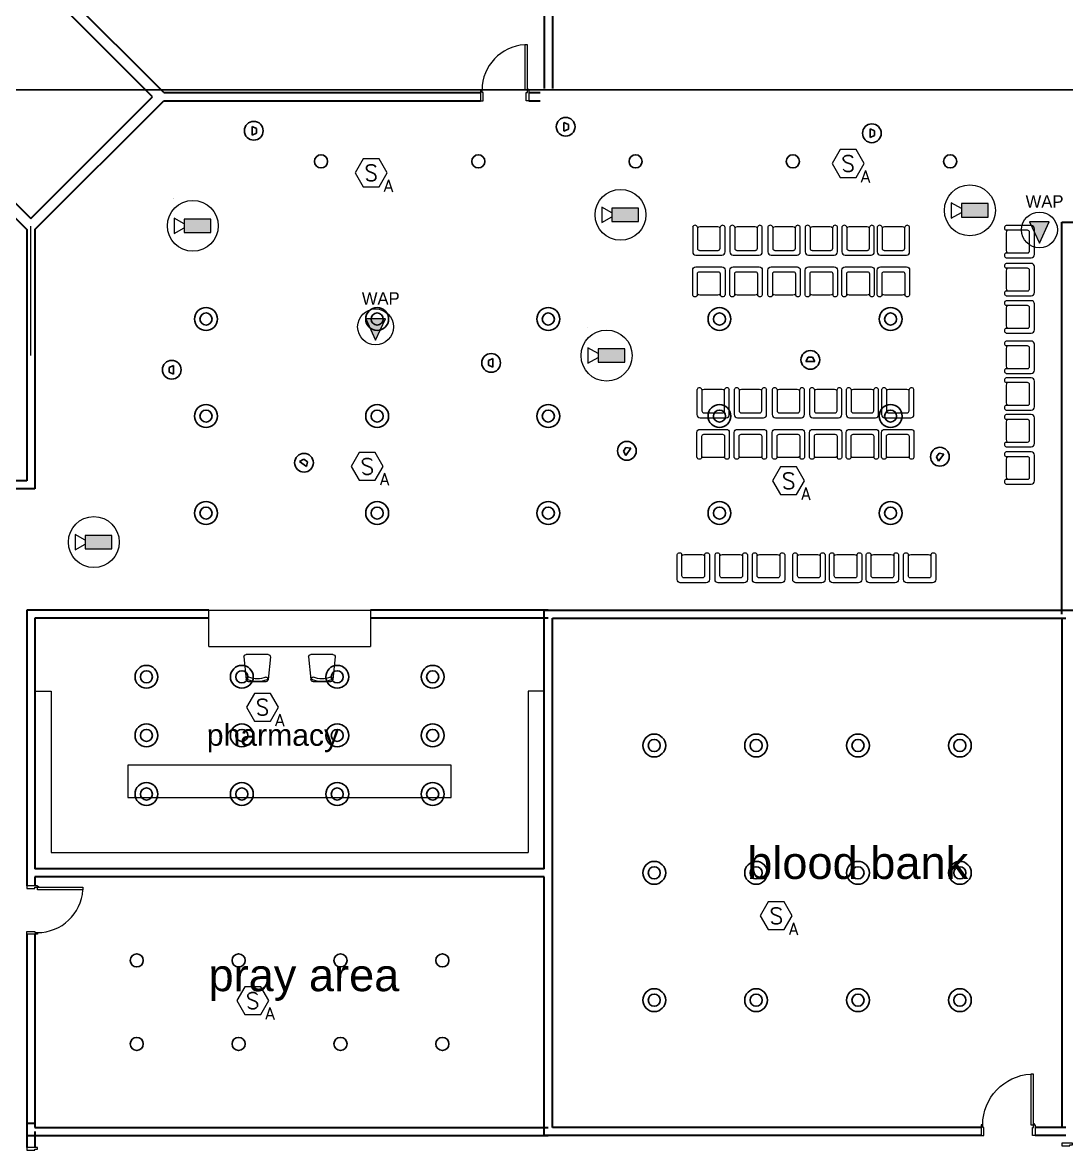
# Model space of a CAD drawing. Extents: x -15 to 31698, y 0 to 29135.
# Drawn here: x 46.05 to 65.41, y 357.9 to 378.78 of the extents above; entities that cross this region are included whole.
import ezdxf
from ezdxf.enums import TextEntityAlignment as Align

# ---------------------------------------------------------------- set-up
doc = ezdxf.new("R2010")
doc.units = 0
doc.header["$LTSCALE"] = 0.15
doc.layers.get('0').update_dxf_attribs({"color": 252})
for name, color, linetype in [('0 ARCH', 252, 'Continuous'), ('0 fire alarm', 252, 'Continuous'), ('0 lum', 252, 'Continuous'), ('0 sockets', 252, 'Continuous'), ('bound', 252, 'Continuous'), ('CCTV', 4, 'Continuous'), ('d1', 252, 'Continuous')]:
    doc.layers.add(name, color=color, linetype=linetype)
for name, color, linetype, lineweight in [('anal', 252, 'Continuous', 20), ('DOOR', 252, 'Continuous', 20), ('E-LT-CKT-NM', 7, 'Continuous', 30), ('FUR', 252, 'Continuous', 9), ('sofa', 252, 'Continuous', 9), ('T-CCTV', 7, 'Continuous', 0), ('T-FIRE-B', 4, 'Continuous', 0), ('T-STRUCTURED', 7, 'Continuous', 0), ('T-TEXT', 2, 'Continuous', 0), ('wall', 252, 'Continuous', 30)]:
    doc.layers.add(name, color=color, linetype=linetype, lineweight=lineweight)
doc.styles.add('ROMANS', font='ROMANS.shx', dxfattribs={"width": 0.8})
doc.styles.add('SDC-TEXT-ARB', font='sdc-arb.shx')

# ---------------------------------------------------------------- blocks, each defined once
blk = doc.blocks.new('2')
at = {"color": 3}
blk.add_circle((0, 0, 3.4), 0.122, dxfattribs=at)
blk = doc.blocks.new('5')
at = {"color": 3}
for radius in [0.212, 0.112]:
    blk.add_circle((0, 0, 4), radius, dxfattribs=at)
blk = doc.blocks.new('Ch01')
at = {"layer": 'FUR'}
for p, q in [((-0.455, 0.247), (-0.035, 0.205)), ((-0.499, -0.205), (-0.499, 0.207)), ((0.001, 0.165), (0.001, -0.163)), ((-0.455, -0.244), (-0.035, -0.202))]:
    blk.add_line(p, q, dxfattribs=at)
for centre, radius, start, end in [((-0.459, 0.207), 0.04, 84.2894, 180), ((-0.055, 0.168), 0.025, 20.5276, 200.5276), ((-0.499, 0.001), 0.449, 339.1935, 20.5276), ((-0.039, 0.165), 0.04, 0, 84.2894), ((-0.499, 0.001), 0.499, 339.1935, 20.5276), ((-0.459, -0.205), 0.04, 180, 275.7106), ((-0.056, -0.167), 0.025, 159.1935, 339.1935), ((-0.039, -0.163), 0.04, 275.7106, 0)]:
    blk.add_arc(centre, radius, start, end, dxfattribs=at)
blk = doc.blocks.new('D100')
at = {"layer": 'DOOR'}
for points in [[(0.03, 0.2), (0.03, 1.14), (0.078, 1.14), (0.078, 0.2)], [(0.03, 0.2), (0, 0.2), (0, 0), (0.05, 0), (0.05, 0.15), (0.03, 0.15)], [(0.97, 0.2), (1, 0.2), (1, 0), (0.95, 0), (0.95, 0.15), (0.97, 0.15)]]:
    blk.add_lwpolyline(points, close=True, dxfattribs=at)
blk.add_circle((0.02, 0.21), 0.01, dxfattribs=at)
blk.add_arc((0.029, 0.2), 0.941, 0.0029, 86.9663, dxfattribs=at)
blk = doc.blocks.new('ARCH')
at = {"layer": 'anal'}
blk.add_line((46.2, 372.6), (46.2, 375), dxfattribs=at)
blk.add_line((46.2, 372.6), (46.2, 375), dxfattribs=at)
blk.add_line((46.2, 372.6), (46.2, 375), dxfattribs=at)
blk.add_line((46.2, 372.6), (46.2, 375), dxfattribs=at)
blk.add_line((46.2, 372.6), (46.2, 375), dxfattribs=at)
blk.add_line((46.2, 372.6), (46.2, 375), dxfattribs=at)
blk.add_line((46.2, 372.6), (46.2, 375), dxfattribs=at)
blk.add_line((46.2, 372.6), (46.2, 375), dxfattribs=at)
blk.add_line((46.2, 372.6), (46.2, 375), dxfattribs=at)
blk.add_line((46.2, 372.6), (46.2, 375), dxfattribs=at)
blk.add_line((46.2, 372.6), (46.2, 375), dxfattribs=at)
blk.add_line((46.2, 372.6), (46.2, 375), dxfattribs=at)
blk.add_line((46.2, 372.6), (46.2, 375), dxfattribs=at)
blk.add_line((46.2, 372.6), (46.2, 375), dxfattribs=at)
blk.add_line((46.2, 372.6), (46.2, 375), dxfattribs=at)
blk.add_line((46.2, 372.6), (46.2, 375), dxfattribs=at)
blk.add_line((46.2, 372.6), (46.2, 375), dxfattribs=at)
blk.add_line((46.2, 372.6), (46.2, 375), dxfattribs=at)
at = {"layer": 'DOOR'}
for p, q in [((55.411, 378.365), (55.363, 378.365)), ((55.363, 378.365), (55.363, 377.525)), ((55.411, 377.525), (55.411, 378.365)), ((54.571, 377.525), (54.541, 377.525)), ((54.541, 377.525), (54.541, 377.325)), ((54.571, 377.475), (54.571, 377.525)), ((54.591, 377.475), (54.571, 377.475)), ((54.591, 377.325), (54.591, 377.475)), ((55.363, 377.525), (55.411, 377.525)), ((55.391, 377.325), (55.391, 377.475)), ((55.391, 377.475), (55.411, 377.475)), ((55.411, 377.525), (55.441, 377.525)), ((55.411, 377.475), (55.411, 377.525)), ((55.441, 377.525), (55.441, 377.325)), ((54.541, 377.325), (54.591, 377.325)), ((55.441, 377.325), (55.391, 377.325))]:
    blk.add_line(p, q, dxfattribs=at)
for points in [[(46.325, 362.731), (46.325, 362.761), (46.125, 362.761), (46.125, 362.711), (46.275, 362.711), (46.275, 362.731)], [(46.325, 362.731), (47.165, 362.731), (47.165, 362.683), (46.325, 362.683)], [(46.325, 361.891), (46.325, 361.861), (46.125, 361.861), (46.125, 361.911), (46.275, 361.911), (46.275, 361.891)], [(65.525, 357.954), (65.525, 357.984), (65.325, 357.984), (65.325, 357.934), (65.475, 357.934), (65.475, 357.954)], [(46.325, 357.875), (46.325, 357.905), (46.125, 357.905), (46.125, 357.855), (46.275, 357.855), (46.275, 357.875)]]:
    blk.add_lwpolyline(points, close=True, dxfattribs=at)
for centre in [(55.421, 377.535), (46.335, 362.741)]:
    blk.add_circle(centre, 0.01, dxfattribs=at)
for centre, start, end in [((55.416, 377.522), 93.6111, 179.7782), ((46.322, 362.736), 270.2218, 356.3889)]:
    blk.add_arc(centre, 0.845, start, end, dxfattribs=at)
at = {"layer": 'FUR'}
for p, q in [((58.478, 374.984), (58.478, 374.519)), ((58.568, 374.982), (58.568, 374.587)), ((58.943, 374.984), (58.613, 374.984)), ((58.988, 374.587), (58.988, 374.982)), ((59.078, 374.519), (59.078, 374.984)), ((59.17, 374.984), (59.17, 374.519)), ((59.26, 374.982), (59.26, 374.587)), ((59.635, 374.984), (59.305, 374.984)), ((59.68, 374.587), (59.68, 374.982)), ((59.77, 374.519), (59.77, 374.984)), ((59.874, 374.984), (59.874, 374.519)), ((59.964, 374.982), (59.964, 374.587)), ((60.339, 374.984), (60.009, 374.984)), ((60.384, 374.587), (60.384, 374.982)), ((60.474, 374.519), (60.474, 374.984)), ((60.565, 374.984), (60.565, 374.519)), ((60.655, 374.982), (60.655, 374.587)), ((61.03, 374.984), (60.7, 374.984)), ((61.075, 374.587), (61.075, 374.982)), ((61.165, 374.519), (61.165, 374.984)), ((61.247, 374.984), (61.247, 374.519)), ((61.337, 374.982), (61.337, 374.587)), ((61.712, 374.984), (61.382, 374.984)), ((61.757, 374.587), (61.757, 374.982)), ((61.847, 374.519), (61.847, 374.984)), ((61.903, 374.984), (61.903, 374.519)), ((61.993, 374.982), (61.993, 374.587)), ((62.368, 374.984), (62.038, 374.984)), ((62.413, 374.587), (62.413, 374.982)), ((62.503, 374.519), (62.503, 374.984)), ((64.758, 375.011), (64.293, 375.011)), ((64.69, 374.921), (64.295, 374.921)), ((64.728, 374.539), (64.728, 374.884)), ((64.818, 374.471), (64.818, 374.951)), ((64.293, 374.876), (64.293, 374.546)), ((58.605, 374.549), (58.95, 374.549)), ((59.297, 374.549), (59.642, 374.549)), ((60.001, 374.549), (60.346, 374.549)), ((60.693, 374.549), (61.038, 374.549)), ((61.374, 374.549), (61.719, 374.549)), ((62.03, 374.549), (62.375, 374.549)), ((64.295, 374.501), (64.69, 374.501)), ((58.538, 374.459), (59.018, 374.459)), ((59.23, 374.459), (59.71, 374.459)), ((59.934, 374.459), (60.414, 374.459)), ((60.625, 374.459), (61.105, 374.459)), ((61.307, 374.459), (61.787, 374.459)), ((61.963, 374.459), (62.443, 374.459)), ((64.293, 374.411), (64.758, 374.411)), ((64.758, 374.307), (64.293, 374.307)), ((58.478, 373.718), (58.478, 374.183)), ((58.538, 374.243), (59.018, 374.243)), ((58.568, 373.72), (58.568, 374.115)), ((58.605, 374.153), (58.95, 374.153)), ((58.988, 374.115), (58.988, 373.72)), ((59.078, 374.183), (59.078, 373.718)), ((59.17, 373.718), (59.17, 374.183)), ((59.23, 374.243), (59.71, 374.243)), ((59.26, 373.72), (59.26, 374.115)), ((59.297, 374.153), (59.642, 374.153)), ((59.68, 374.115), (59.68, 373.72)), ((59.77, 374.183), (59.77, 373.718)), ((59.874, 373.718), (59.874, 374.183)), ((59.934, 374.243), (60.414, 374.243)), ((59.964, 373.72), (59.964, 374.115)), ((60.001, 374.153), (60.346, 374.153)), ((60.384, 374.115), (60.384, 373.72)), ((60.474, 374.183), (60.474, 373.718)), ((60.565, 373.718), (60.565, 374.183)), ((60.625, 374.243), (61.105, 374.243)), ((60.655, 373.72), (60.655, 374.115)), ((60.693, 374.153), (61.038, 374.153)), ((61.075, 374.115), (61.075, 373.72)), ((61.165, 374.183), (61.165, 373.718)), ((61.247, 373.718), (61.247, 374.183)), ((61.307, 374.243), (61.787, 374.243)), ((61.337, 373.72), (61.337, 374.115)), ((61.374, 374.153), (61.719, 374.153)), ((61.757, 374.115), (61.757, 373.72)), ((61.847, 374.183), (61.847, 373.718)), ((61.903, 373.718), (61.903, 374.183)), ((61.963, 374.243), (62.443, 374.243)), ((61.993, 373.72), (61.993, 374.115)), ((62.03, 374.153), (62.375, 374.153)), ((62.413, 374.115), (62.413, 373.72)), ((62.503, 374.183), (62.503, 373.718)), ((64.293, 374.172), (64.293, 373.842)), ((64.69, 374.217), (64.295, 374.217)), ((64.728, 373.835), (64.728, 374.18)), ((64.818, 373.767), (64.818, 374.247)), ((58.943, 373.718), (58.613, 373.718)), ((59.635, 373.718), (59.305, 373.718)), ((60.339, 373.718), (60.009, 373.718)), ((61.03, 373.718), (60.7, 373.718)), ((61.712, 373.718), (61.382, 373.718)), ((62.368, 373.718), (62.038, 373.718)), ((64.293, 373.707), (64.758, 373.707)), ((64.295, 373.797), (64.69, 373.797)), ((64.758, 373.615), (64.293, 373.615)), ((64.293, 373.48), (64.293, 373.15)), ((64.69, 373.525), (64.295, 373.525)), ((64.728, 373.143), (64.728, 373.488)), ((64.818, 373.075), (64.818, 373.555)), ((64.293, 373.015), (64.758, 373.015)), ((64.295, 373.105), (64.69, 373.105)), ((64.758, 372.866), (64.293, 372.866)), ((64.818, 372.326), (64.818, 372.806)), ((64.293, 372.731), (64.293, 372.401)), ((64.69, 372.776), (64.295, 372.776)), ((64.728, 372.394), (64.728, 372.739)), ((64.293, 372.266), (64.758, 372.266)), ((64.758, 372.185), (64.293, 372.185)), ((64.295, 372.356), (64.69, 372.356)), ((58.558, 371.969), (58.558, 371.504)), ((58.648, 371.967), (58.648, 371.572)), ((59.023, 371.969), (58.693, 371.969)), ((59.068, 371.572), (59.068, 371.967)), ((59.158, 371.504), (59.158, 371.969)), ((59.25, 371.969), (59.25, 371.504)), ((59.34, 371.967), (59.34, 371.572)), ((59.715, 371.969), (59.385, 371.969)), ((59.76, 371.572), (59.76, 371.967)), ((59.85, 371.504), (59.85, 371.969)), ((59.954, 371.969), (59.954, 371.504)), ((60.044, 371.967), (60.044, 371.572)), ((60.419, 371.969), (60.089, 371.969)), ((60.464, 371.572), (60.464, 371.967)), ((60.554, 371.504), (60.554, 371.969)), ((60.646, 371.969), (60.646, 371.504)), ((60.736, 371.967), (60.736, 371.572)), ((61.111, 371.969), (60.781, 371.969)), ((61.156, 371.572), (61.156, 371.967)), ((61.246, 371.504), (61.246, 371.969)), ((61.328, 371.969), (61.328, 371.504)), ((61.418, 371.967), (61.418, 371.572)), ((61.793, 371.969), (61.463, 371.969)), ((61.838, 371.572), (61.838, 371.967)), ((61.928, 371.504), (61.928, 371.969)), ((61.983, 371.969), (61.983, 371.504)), ((62.073, 371.967), (62.073, 371.572)), ((62.448, 371.969), (62.118, 371.969)), ((62.493, 371.572), (62.493, 371.967)), ((62.583, 371.504), (62.583, 371.969)), ((64.293, 372.05), (64.293, 371.72)), ((64.69, 372.095), (64.295, 372.095)), ((64.728, 371.712), (64.728, 372.057)), ((64.818, 371.645), (64.818, 372.125)), ((64.293, 371.585), (64.758, 371.585)), ((64.295, 371.675), (64.69, 371.675)), ((58.618, 371.444), (59.098, 371.444)), ((58.686, 371.534), (59.031, 371.534)), ((59.31, 371.444), (59.79, 371.444)), ((59.378, 371.534), (59.723, 371.534)), ((60.014, 371.444), (60.494, 371.444)), ((60.082, 371.534), (60.427, 371.534)), ((60.706, 371.444), (61.186, 371.444)), ((60.773, 371.534), (61.118, 371.534)), ((61.388, 371.444), (61.868, 371.444)), ((61.455, 371.534), (61.8, 371.534)), ((62.043, 371.444), (62.523, 371.444)), ((62.111, 371.534), (62.456, 371.534)), ((64.758, 371.503), (64.293, 371.503)), ((64.293, 371.368), (64.293, 371.038)), ((64.69, 371.413), (64.295, 371.413)), ((64.728, 371.03), (64.728, 371.375)), ((64.818, 370.963), (64.818, 371.443)), ((58.558, 370.703), (58.558, 371.168)), ((58.618, 371.228), (59.098, 371.228)), ((58.686, 371.138), (59.031, 371.138)), ((59.158, 371.168), (59.158, 370.703)), ((59.25, 370.703), (59.25, 371.168)), ((59.31, 371.228), (59.79, 371.228)), ((59.378, 371.138), (59.723, 371.138)), ((59.85, 371.168), (59.85, 370.703)), ((59.954, 370.703), (59.954, 371.168)), ((60.014, 371.228), (60.494, 371.228)), ((60.082, 371.138), (60.427, 371.138)), ((60.554, 371.168), (60.554, 370.703)), ((60.646, 370.703), (60.646, 371.168)), ((60.706, 371.228), (61.186, 371.228)), ((60.773, 371.138), (61.118, 371.138)), ((61.246, 371.168), (61.246, 370.703)), ((61.328, 370.703), (61.328, 371.168)), ((61.388, 371.228), (61.868, 371.228)), ((61.455, 371.138), (61.8, 371.138)), ((61.928, 371.168), (61.928, 370.703)), ((61.983, 370.703), (61.983, 371.168)), ((62.043, 371.228), (62.523, 371.228)), ((62.111, 371.138), (62.456, 371.138)), ((62.583, 371.168), (62.583, 370.703)), ((58.648, 370.705), (58.648, 371.101)), ((59.068, 371.101), (59.068, 370.705)), ((59.34, 370.705), (59.34, 371.101)), ((59.76, 371.101), (59.76, 370.705)), ((60.044, 370.705), (60.044, 371.101)), ((60.464, 371.101), (60.464, 370.705)), ((60.736, 370.705), (60.736, 371.101)), ((61.156, 371.101), (61.156, 370.705)), ((61.418, 370.705), (61.418, 371.101)), ((61.838, 371.101), (61.838, 370.705)), ((62.073, 370.705), (62.073, 371.101)), ((62.493, 371.101), (62.493, 370.705)), ((64.295, 370.993), (64.69, 370.993)), ((64.293, 370.903), (64.758, 370.903)), ((64.758, 370.811), (64.293, 370.811)), ((64.69, 370.721), (64.295, 370.721)), ((64.818, 370.271), (64.818, 370.751)), ((59.023, 370.703), (58.693, 370.703)), ((59.715, 370.703), (59.385, 370.703)), ((60.419, 370.703), (60.089, 370.703)), ((61.111, 370.703), (60.781, 370.703)), ((61.793, 370.703), (61.463, 370.703)), ((62.448, 370.703), (62.118, 370.703)), ((64.293, 370.676), (64.293, 370.346)), ((64.728, 370.339), (64.728, 370.684)), ((64.295, 370.301), (64.69, 370.301)), ((64.293, 370.211), (64.758, 370.211)), ((58.189, 368.442), (58.189, 368.907)), ((58.279, 368.51), (58.279, 368.905)), ((58.324, 368.907), (58.654, 368.907)), ((58.699, 368.905), (58.699, 368.51)), ((58.789, 368.907), (58.789, 368.442)), ((58.893, 368.442), (58.893, 368.907)), ((58.983, 368.51), (58.983, 368.905)), ((59.028, 368.907), (59.358, 368.907)), ((59.403, 368.905), (59.403, 368.51)), ((59.493, 368.907), (59.493, 368.442)), ((59.585, 368.442), (59.585, 368.907)), ((59.675, 368.51), (59.675, 368.905)), ((59.72, 368.907), (60.05, 368.907)), ((60.095, 368.905), (60.095, 368.51)), ((60.185, 368.907), (60.185, 368.442)), ((60.334, 368.442), (60.334, 368.907)), ((60.424, 368.51), (60.424, 368.905)), ((60.469, 368.907), (60.799, 368.907)), ((60.844, 368.905), (60.844, 368.51)), ((60.934, 368.907), (60.934, 368.442)), ((61.015, 368.442), (61.015, 368.907)), ((61.105, 368.51), (61.105, 368.905)), ((61.15, 368.907), (61.48, 368.907)), ((61.525, 368.905), (61.525, 368.51)), ((61.615, 368.907), (61.615, 368.442)), ((61.697, 368.442), (61.697, 368.907)), ((61.787, 368.51), (61.787, 368.905)), ((61.832, 368.907), (62.162, 368.907)), ((62.207, 368.905), (62.207, 368.51)), ((62.297, 368.907), (62.297, 368.442)), ((62.389, 368.442), (62.389, 368.907)), ((62.479, 368.51), (62.479, 368.905)), ((62.524, 368.907), (62.854, 368.907)), ((62.899, 368.905), (62.899, 368.51)), ((62.989, 368.907), (62.989, 368.442)), ((58.661, 368.472), (58.316, 368.472)), ((59.365, 368.472), (59.02, 368.472)), ((60.057, 368.472), (59.712, 368.472)), ((60.806, 368.472), (60.461, 368.472)), ((61.488, 368.472), (61.143, 368.472)), ((62.17, 368.472), (61.825, 368.472)), ((62.861, 368.472), (62.516, 368.472)), ((58.729, 368.382), (58.249, 368.382)), ((59.433, 368.382), (58.953, 368.382)), ((60.125, 368.382), (59.645, 368.382)), ((60.874, 368.382), (60.394, 368.382)), ((61.555, 368.382), (61.075, 368.382)), ((62.237, 368.382), (61.757, 368.382)), ((62.929, 368.382), (62.449, 368.382))]:
    blk.add_line(p, q, dxfattribs=at)
for centre, major_axis, start_param, end_param in [((58.522, 374.966), (-0.0339, 0.0339), 4.256093, 6.69338), ((58.613, 374.924), (-0.0424, 0.0424), -0.785398, 0.062664), ((58.943, 374.924), (0.0424, 0.0424), 6.220521, 7.068583), ((59.033, 374.966), (0.0339, 0.0339), 5.87299, 8.310278), ((59.214, 374.966), (-0.0339, 0.0339), 4.256093, 6.69338), ((59.305, 374.924), (-0.0424, 0.0424), -0.785398, 0.062664), ((59.635, 374.924), (0.0424, 0.0424), 6.220521, 7.068583), ((59.725, 374.966), (0.0339, 0.0339), 5.87299, 8.310278), ((59.918, 374.966), (-0.0339, 0.0339), 4.256093, 6.69338), ((60.009, 374.924), (-0.0424, 0.0424), -0.785398, 0.062664), ((60.339, 374.924), (0.0424, 0.0424), 6.220521, 7.068583), ((60.429, 374.966), (0.0339, 0.0339), 5.87299, 8.310278), ((60.61, 374.966), (-0.0339, 0.0339), 4.256093, 6.69338), ((60.7, 374.924), (-0.0424, 0.0424), -0.785398, 0.062664), ((61.03, 374.924), (0.0424, 0.0424), 6.220521, 7.068583), ((61.121, 374.966), (0.0339, 0.0339), 5.87299, 8.310278), ((61.292, 374.966), (-0.0339, 0.0339), 4.256093, 6.69338), ((61.382, 374.924), (-0.0424, 0.0424), -0.785398, 0.062664), ((61.712, 374.924), (0.0424, 0.0424), 6.220521, 7.068583), ((61.802, 374.966), (0.0339, 0.0339), 5.87299, 8.310278), ((61.947, 374.966), (-0.0339, 0.0339), 4.256093, 6.69338), ((62.038, 374.924), (-0.0424, 0.0424), -0.785398, 0.062664), ((62.368, 374.924), (0.0424, 0.0424), 6.220521, 7.068583), ((62.458, 374.966), (0.0339, 0.0339), 5.87299, 8.310278), ((64.31, 374.966), (-0.0339, 0.0339), 5.87299, 8.310278), ((64.353, 374.876), (-0.0424, 0.0424), 6.220521, 7.068583), ((64.69, 374.884), (-0.0265, -0.0265), 2.356194, 3.926991), ((64.758, 374.951), (-0.0424, 0.0424), 3.926991, 5.497787), ((58.538, 374.519), (-0.0424, 0.0424), 0.785398, 2.356194), ((58.605, 374.587), (0.0265, 0.0265), 2.356194, 3.926991), ((58.95, 374.587), (0.0265, 0.0265), 3.926991, 5.497787), ((59.018, 374.519), (0.0424, 0.0424), 3.926991, 5.497787), ((59.23, 374.519), (-0.0424, 0.0424), 0.785398, 2.356194), ((59.297, 374.587), (0.0265, 0.0265), 2.356194, 3.926991), ((59.642, 374.587), (0.0265, 0.0265), 3.926991, 5.497787), ((59.71, 374.519), (0.0424, 0.0424), 3.926991, 5.497787), ((59.934, 374.519), (-0.0424, 0.0424), 0.785398, 2.356194), ((60.001, 374.587), (0.0265, 0.0265), 2.356194, 3.926991), ((60.346, 374.587), (0.0265, 0.0265), 3.926991, 5.497787), ((60.414, 374.519), (0.0424, 0.0424), 3.926991, 5.497787), ((60.625, 374.519), (-0.0424, 0.0424), 0.785398, 2.356194), ((60.693, 374.587), (0.0265, 0.0265), 2.356194, 3.926991), ((61.038, 374.587), (0.0265, 0.0265), 3.926991, 5.497787), ((61.105, 374.519), (0.0424, 0.0424), 3.926991, 5.497787), ((61.307, 374.519), (-0.0424, 0.0424), 0.785398, 2.356194), ((61.374, 374.587), (0.0265, 0.0265), 2.356194, 3.926991), ((61.719, 374.587), (0.0265, 0.0265), 3.926991, 5.497787), ((61.787, 374.519), (0.0424, 0.0424), 3.926991, 5.497787), ((61.963, 374.519), (-0.0424, 0.0424), 0.785398, 2.356194), ((62.03, 374.587), (0.0265, 0.0265), 2.356194, 3.926991), ((62.375, 374.587), (0.0265, 0.0265), 3.926991, 5.497787), ((62.443, 374.519), (0.0424, 0.0424), 3.926991, 5.497787), ((64.31, 374.456), (-0.0339, -0.0339), 4.256093, 6.69338), ((64.353, 374.546), (-0.0424, -0.0424), -0.785398, 0.062664), ((64.69, 374.539), (-0.0265, -0.0265), 0.785398, 2.356194), ((64.758, 374.471), (-0.0424, -0.0424), 0.785398, 2.356194), ((64.31, 374.263), (-0.0339, 0.0339), 5.87299, 8.310278), ((64.758, 374.247), (-0.0424, 0.0424), 3.926991, 5.497787), ((64.353, 374.172), (-0.0424, 0.0424), 6.220521, 7.068583), ((64.69, 374.18), (-0.0265, -0.0265), 2.356194, 3.926991), ((64.353, 373.842), (-0.0424, -0.0424), -0.785398, 0.062664), ((64.31, 373.752), (-0.0339, -0.0339), 4.256093, 6.69338), ((64.69, 373.835), (-0.0265, -0.0265), 0.785398, 2.356194), ((64.758, 373.767), (-0.0424, -0.0424), 0.785398, 2.356194), ((64.31, 373.571), (-0.0339, 0.0339), 5.87299, 8.310278), ((64.353, 373.48), (-0.0424, 0.0424), 6.220521, 7.068583), ((64.69, 373.488), (-0.0265, -0.0265), 2.356194, 3.926991), ((64.758, 373.555), (-0.0424, 0.0424), 3.926991, 5.497787), ((64.31, 373.06), (-0.0339, -0.0339), 4.256093, 6.69338), ((64.353, 373.15), (-0.0424, -0.0424), -0.785398, 0.062664), ((64.69, 373.143), (-0.0265, -0.0265), 0.785398, 2.356194), ((64.758, 373.075), (-0.0424, -0.0424), 0.785398, 2.356194), ((64.31, 372.822), (-0.0339, 0.0339), 5.87299, 8.310278), ((64.758, 372.806), (-0.0424, 0.0424), 3.926991, 5.497787), ((64.353, 372.731), (-0.0424, 0.0424), 6.220521, 7.068583), ((64.69, 372.739), (-0.0265, -0.0265), 2.356194, 3.926991), ((64.353, 372.401), (-0.0424, -0.0424), -0.785398, 0.062664), ((64.69, 372.394), (-0.0265, -0.0265), 0.785398, 2.356194), ((64.31, 372.311), (-0.0339, -0.0339), 4.256093, 6.69338), ((64.31, 372.14), (-0.0339, 0.0339), 5.87299, 8.310278), ((64.758, 372.326), (-0.0424, -0.0424), 0.785398, 2.356194), ((64.758, 372.125), (-0.0424, 0.0424), 3.926991, 5.497787), ((58.603, 371.952), (-0.0339, 0.0339), 4.256093, 6.69338), ((58.693, 371.909), (-0.0424, 0.0424), -0.785398, 0.062664), ((59.023, 371.909), (0.0424, 0.0424), 6.220521, 7.068583), ((59.114, 371.952), (0.0339, 0.0339), 5.87299, 8.310278), ((59.295, 371.952), (-0.0339, 0.0339), 4.256093, 6.69338), ((59.385, 371.909), (-0.0424, 0.0424), -0.785398, 0.062664), ((59.715, 371.909), (0.0424, 0.0424), 6.220521, 7.068583), ((59.806, 371.952), (0.0339, 0.0339), 5.87299, 8.310278), ((59.999, 371.952), (-0.0339, 0.0339), 4.256093, 6.69338), ((60.089, 371.909), (-0.0424, 0.0424), -0.785398, 0.062664), ((60.419, 371.909), (0.0424, 0.0424), 6.220521, 7.068583), ((60.509, 371.952), (0.0339, 0.0339), 5.87299, 8.310278), ((60.691, 371.952), (-0.0339, 0.0339), 4.256093, 6.69338), ((60.781, 371.909), (-0.0424, 0.0424), -0.785398, 0.062664), ((61.111, 371.909), (0.0424, 0.0424), 6.220521, 7.068583), ((61.201, 371.952), (0.0339, 0.0339), 5.87299, 8.310278), ((61.372, 371.952), (-0.0339, 0.0339), 4.256093, 6.69338), ((61.463, 371.909), (-0.0424, 0.0424), -0.785398, 0.062664), ((61.793, 371.909), (0.0424, 0.0424), 6.220521, 7.068583), ((61.883, 371.952), (0.0339, 0.0339), 5.87299, 8.310278), ((62.028, 371.952), (-0.0339, 0.0339), 4.256093, 6.69338), ((62.118, 371.909), (-0.0424, 0.0424), -0.785398, 0.062664), ((62.448, 371.909), (0.0424, 0.0424), 6.220521, 7.068583), ((62.539, 371.952), (0.0339, 0.0339), 5.87299, 8.310278), ((64.353, 372.05), (-0.0424, 0.0424), 6.220521, 7.068583), ((64.69, 372.057), (-0.0265, -0.0265), 2.356194, 3.926991), ((58.686, 371.572), (0.0265, 0.0265), 2.356194, 3.926991), ((59.031, 371.572), (0.0265, 0.0265), 3.926991, 5.497787), ((59.378, 371.572), (0.0265, 0.0265), 2.356194, 3.926991), ((59.723, 371.572), (0.0265, 0.0265), 3.926991, 5.497787), ((60.082, 371.572), (0.0265, 0.0265), 2.356194, 3.926991), ((60.427, 371.572), (0.0265, 0.0265), 3.926991, 5.497787), ((60.773, 371.572), (0.0265, 0.0265), 2.356194, 3.926991), ((61.118, 371.572), (0.0265, 0.0265), 3.926991, 5.497787), ((61.455, 371.572), (0.0265, 0.0265), 2.356194, 3.926991), ((61.8, 371.572), (0.0265, 0.0265), 3.926991, 5.497787), ((62.111, 371.572), (0.0265, 0.0265), 2.356194, 3.926991), ((62.456, 371.572), (0.0265, 0.0265), 3.926991, 5.497787), ((64.31, 371.629), (-0.0339, -0.0339), 4.256093, 6.69338), ((64.353, 371.72), (-0.0424, -0.0424), -0.785398, 0.062664), ((64.69, 371.712), (-0.0265, -0.0265), 0.785398, 2.356194), ((64.758, 371.645), (-0.0424, -0.0424), 0.785398, 2.356194), ((58.618, 371.504), (-0.0424, 0.0424), 0.785398, 2.356194), ((59.098, 371.504), (0.0424, 0.0424), 3.926991, 5.497787), ((59.31, 371.504), (-0.0424, 0.0424), 0.785398, 2.356194), ((59.79, 371.504), (0.0424, 0.0424), 3.926991, 5.497787), ((60.014, 371.504), (-0.0424, 0.0424), 0.785398, 2.356194), ((60.494, 371.504), (0.0424, 0.0424), 3.926991, 5.497787), ((60.706, 371.504), (-0.0424, 0.0424), 0.785398, 2.356194), ((61.186, 371.504), (0.0424, 0.0424), 3.926991, 5.497787), ((61.388, 371.504), (-0.0424, 0.0424), 0.785398, 2.356194), ((61.868, 371.504), (0.0424, 0.0424), 3.926991, 5.497787), ((62.043, 371.504), (-0.0424, 0.0424), 0.785398, 2.356194), ((62.523, 371.504), (0.0424, 0.0424), 3.926991, 5.497787), ((64.31, 371.458), (-0.0339, 0.0339), 5.87299, 8.310278), ((64.353, 371.368), (-0.0424, 0.0424), 6.220521, 7.068583), ((64.69, 371.375), (-0.0265, -0.0265), 2.356194, 3.926991), ((64.758, 371.443), (-0.0424, 0.0424), 3.926991, 5.497787), ((64.31, 370.948), (-0.0339, -0.0339), 4.256093, 6.69338), ((64.353, 371.038), (-0.0424, -0.0424), -0.785398, 0.062664), ((64.69, 371.03), (-0.0265, -0.0265), 0.785398, 2.356194), ((64.758, 370.963), (-0.0424, -0.0424), 0.785398, 2.356194), ((64.31, 370.766), (-0.0339, 0.0339), 5.87299, 8.310278), ((64.353, 370.676), (-0.0424, 0.0424), 6.220521, 7.068583), ((64.69, 370.684), (-0.0265, -0.0265), 2.356194, 3.926991), ((64.758, 370.751), (-0.0424, 0.0424), 3.926991, 5.497787), ((64.31, 370.256), (-0.0339, -0.0339), 4.256093, 6.69338), ((64.353, 370.346), (-0.0424, -0.0424), -0.785398, 0.062664), ((64.69, 370.339), (-0.0265, -0.0265), 0.785398, 2.356194), ((64.758, 370.271), (-0.0424, -0.0424), 0.785398, 2.356194)]:
    blk.add_ellipse(centre, major_axis=major_axis, ratio=1, start_param=start_param, end_param=end_param, dxfattribs=at)
at = {"layer": 'FUR', "extrusion": (0, 0, -1)}
for centre, major_axis, start_param, end_param in [((58.538, 374.183), (0.0424, 0.0424), 3.926991, 5.497787), ((58.605, 374.115), (0.0265, 0.0265), 3.926991, 5.497787), ((58.95, 374.115), (0.0265, 0.0265), -0.785398, 0.785398), ((59.018, 374.183), (-0.0424, 0.0424), 0.785398, 2.356194), ((59.23, 374.183), (0.0424, 0.0424), 3.926991, 5.497787), ((59.297, 374.115), (0.0265, 0.0265), 3.926991, 5.497787), ((59.642, 374.115), (0.0265, 0.0265), -0.785398, 0.785398), ((59.71, 374.183), (-0.0424, 0.0424), 0.785398, 2.356194), ((59.934, 374.183), (0.0424, 0.0424), 3.926991, 5.497787), ((60.001, 374.115), (0.0265, 0.0265), 3.926991, 5.497787), ((60.346, 374.115), (0.0265, 0.0265), -0.785398, 0.785398), ((60.414, 374.183), (-0.0424, 0.0424), 0.785398, 2.356194), ((60.625, 374.183), (0.0424, 0.0424), 3.926991, 5.497787), ((60.693, 374.115), (0.0265, 0.0265), 3.926991, 5.497787), ((61.038, 374.115), (0.0265, 0.0265), -0.785398, 0.785398), ((61.105, 374.183), (-0.0424, 0.0424), 0.785398, 2.356194), ((61.307, 374.183), (0.0424, 0.0424), 3.926991, 5.497787), ((61.374, 374.115), (0.0265, 0.0265), 3.926991, 5.497787), ((61.719, 374.115), (0.0265, 0.0265), -0.785398, 0.785398), ((61.787, 374.183), (-0.0424, 0.0424), 0.785398, 2.356194), ((61.963, 374.183), (0.0424, 0.0424), 3.926991, 5.497787), ((62.03, 374.115), (0.0265, 0.0265), 3.926991, 5.497787), ((62.375, 374.115), (0.0265, 0.0265), -0.785398, 0.785398), ((62.443, 374.183), (-0.0424, 0.0424), 0.785398, 2.356194), ((58.522, 373.735), (0.0339, 0.0339), 1.1145, 3.551788), ((58.613, 373.778), (0.0424, 0.0424), 2.356194, 3.204257), ((58.943, 373.778), (-0.0424, 0.0424), 3.078929, 3.926991), ((59.033, 373.735), (-0.0339, 0.0339), 2.731397, 5.168685), ((59.214, 373.735), (0.0339, 0.0339), 1.1145, 3.551788), ((59.305, 373.778), (0.0424, 0.0424), 2.356194, 3.204257), ((59.635, 373.778), (-0.0424, 0.0424), 3.078929, 3.926991), ((59.725, 373.735), (-0.0339, 0.0339), 2.731397, 5.168685), ((59.918, 373.735), (0.0339, 0.0339), 1.1145, 3.551788), ((60.009, 373.778), (0.0424, 0.0424), 2.356194, 3.204257), ((60.339, 373.778), (-0.0424, 0.0424), 3.078929, 3.926991), ((60.429, 373.735), (-0.0339, 0.0339), 2.731397, 5.168685), ((60.61, 373.735), (0.0339, 0.0339), 1.1145, 3.551788), ((60.7, 373.778), (0.0424, 0.0424), 2.356194, 3.204257), ((61.03, 373.778), (-0.0424, 0.0424), 3.078929, 3.926991), ((61.121, 373.735), (-0.0339, 0.0339), 2.731397, 5.168685), ((61.292, 373.735), (0.0339, 0.0339), 1.1145, 3.551788), ((61.382, 373.778), (0.0424, 0.0424), 2.356194, 3.204257), ((61.712, 373.778), (-0.0424, 0.0424), 3.078929, 3.926991), ((61.802, 373.735), (-0.0339, 0.0339), 2.731397, 5.168685), ((61.947, 373.735), (0.0339, 0.0339), 1.1145, 3.551788), ((62.038, 373.778), (0.0424, 0.0424), 2.356194, 3.204257), ((62.368, 373.778), (-0.0424, 0.0424), 3.078929, 3.926991), ((62.458, 373.735), (-0.0339, 0.0339), 2.731397, 5.168685), ((58.618, 371.168), (0.0424, 0.0424), 3.926991, 5.497787), ((58.686, 371.101), (0.0265, 0.0265), 3.926991, 5.497787), ((59.031, 371.101), (0.0265, 0.0265), -0.785398, 0.785398), ((59.098, 371.168), (-0.0424, 0.0424), 0.785398, 2.356194), ((59.31, 371.168), (0.0424, 0.0424), 3.926991, 5.497787), ((59.378, 371.101), (0.0265, 0.0265), 3.926991, 5.497787), ((59.723, 371.101), (0.0265, 0.0265), -0.785398, 0.785398), ((59.79, 371.168), (-0.0424, 0.0424), 0.785398, 2.356194), ((60.014, 371.168), (0.0424, 0.0424), 3.926991, 5.497787), ((60.082, 371.101), (0.0265, 0.0265), 3.926991, 5.497787), ((60.427, 371.101), (0.0265, 0.0265), -0.785398, 0.785398), ((60.494, 371.168), (-0.0424, 0.0424), 0.785398, 2.356194), ((60.706, 371.168), (0.0424, 0.0424), 3.926991, 5.497787), ((60.773, 371.101), (0.0265, 0.0265), 3.926991, 5.497787), ((61.118, 371.101), (0.0265, 0.0265), -0.785398, 0.785398), ((61.186, 371.168), (-0.0424, 0.0424), 0.785398, 2.356194), ((61.388, 371.168), (0.0424, 0.0424), 3.926991, 5.497787), ((61.455, 371.101), (0.0265, 0.0265), 3.926991, 5.497787), ((61.8, 371.101), (0.0265, 0.0265), -0.785398, 0.785398), ((61.868, 371.168), (-0.0424, 0.0424), 0.785398, 2.356194), ((62.043, 371.168), (0.0424, 0.0424), 3.926991, 5.497787), ((62.111, 371.101), (0.0265, 0.0265), 3.926991, 5.497787), ((62.456, 371.101), (0.0265, 0.0265), -0.785398, 0.785398), ((62.523, 371.168), (-0.0424, 0.0424), 0.785398, 2.356194), ((58.693, 370.763), (0.0424, 0.0424), 2.356194, 3.204257), ((59.023, 370.763), (-0.0424, 0.0424), 3.078929, 3.926991), ((59.385, 370.763), (0.0424, 0.0424), 2.356194, 3.204257), ((59.715, 370.763), (-0.0424, 0.0424), 3.078929, 3.926991), ((60.089, 370.763), (0.0424, 0.0424), 2.356194, 3.204257), ((60.419, 370.763), (-0.0424, 0.0424), 3.078929, 3.926991), ((60.781, 370.763), (0.0424, 0.0424), 2.356194, 3.204257), ((61.111, 370.763), (-0.0424, 0.0424), 3.078929, 3.926991), ((61.463, 370.763), (0.0424, 0.0424), 2.356194, 3.204257), ((61.793, 370.763), (-0.0424, 0.0424), 3.078929, 3.926991), ((62.118, 370.763), (0.0424, 0.0424), 2.356194, 3.204257), ((62.448, 370.763), (-0.0424, 0.0424), 3.078929, 3.926991), ((58.603, 370.721), (0.0339, 0.0339), 1.1145, 3.551788), ((59.114, 370.721), (-0.0339, 0.0339), 2.731397, 5.168685), ((59.295, 370.721), (0.0339, 0.0339), 1.1145, 3.551788), ((59.806, 370.721), (-0.0339, 0.0339), 2.731397, 5.168685), ((59.999, 370.721), (0.0339, 0.0339), 1.1145, 3.551788), ((60.509, 370.721), (-0.0339, 0.0339), 2.731397, 5.168685), ((60.691, 370.721), (0.0339, 0.0339), 1.1145, 3.551788), ((61.201, 370.721), (-0.0339, 0.0339), 2.731397, 5.168685), ((61.372, 370.721), (0.0339, 0.0339), 1.1145, 3.551788), ((61.883, 370.721), (-0.0339, 0.0339), 2.731397, 5.168685), ((62.028, 370.721), (0.0339, 0.0339), 1.1145, 3.551788), ((62.539, 370.721), (-0.0339, 0.0339), 2.731397, 5.168685), ((58.234, 368.89), (-0.0339, 0.0339), 5.87299, 8.310278), ((58.324, 368.847), (-0.0424, 0.0424), 6.220521, 7.068583), ((58.654, 368.847), (0.0424, 0.0424), -0.785398, 0.062664), ((58.744, 368.89), (0.0339, 0.0339), 4.256093, 6.69338), ((58.937, 368.89), (-0.0339, 0.0339), 5.87299, 8.310278), ((59.028, 368.847), (-0.0424, 0.0424), 6.220521, 7.068583), ((59.358, 368.847), (0.0424, 0.0424), -0.785398, 0.062664), ((59.448, 368.89), (0.0339, 0.0339), 4.256093, 6.69338), ((59.629, 368.89), (-0.0339, 0.0339), 5.87299, 8.310278), ((59.72, 368.847), (-0.0424, 0.0424), 6.220521, 7.068583), ((60.05, 368.847), (0.0424, 0.0424), -0.785398, 0.062664), ((60.14, 368.89), (0.0339, 0.0339), 4.256093, 6.69338), ((60.378, 368.89), (-0.0339, 0.0339), 5.87299, 8.310278), ((60.469, 368.847), (-0.0424, 0.0424), 6.220521, 7.068583), ((60.799, 368.847), (0.0424, 0.0424), -0.785398, 0.062664), ((60.889, 368.89), (0.0339, 0.0339), 4.256093, 6.69338), ((61.06, 368.89), (-0.0339, 0.0339), 5.87299, 8.310278), ((61.15, 368.847), (-0.0424, 0.0424), 6.220521, 7.068583), ((61.48, 368.847), (0.0424, 0.0424), -0.785398, 0.062664), ((61.571, 368.89), (0.0339, 0.0339), 4.256093, 6.69338), ((61.742, 368.89), (-0.0339, 0.0339), 5.87299, 8.310278), ((61.832, 368.847), (-0.0424, 0.0424), 6.220521, 7.068583), ((62.162, 368.847), (0.0424, 0.0424), -0.785398, 0.062664), ((62.252, 368.89), (0.0339, 0.0339), 4.256093, 6.69338), ((62.434, 368.89), (-0.0339, 0.0339), 5.87299, 8.310278), ((62.524, 368.847), (-0.0424, 0.0424), 6.220521, 7.068583), ((62.854, 368.847), (0.0424, 0.0424), -0.785398, 0.062664), ((62.944, 368.89), (0.0339, 0.0339), 4.256093, 6.69338), ((58.249, 368.442), (-0.0424, 0.0424), 3.926991, 5.497787), ((58.316, 368.51), (0.0265, 0.0265), 2.356194, 3.926991), ((58.661, 368.51), (0.0265, 0.0265), 0.785398, 2.356194), ((58.729, 368.442), (0.0424, 0.0424), 0.785398, 2.356194), ((58.953, 368.442), (-0.0424, 0.0424), 3.926991, 5.497787), ((59.02, 368.51), (0.0265, 0.0265), 2.356194, 3.926991), ((59.365, 368.51), (0.0265, 0.0265), 0.785398, 2.356194), ((59.433, 368.442), (0.0424, 0.0424), 0.785398, 2.356194), ((59.645, 368.442), (-0.0424, 0.0424), 3.926991, 5.497787), ((59.712, 368.51), (0.0265, 0.0265), 2.356194, 3.926991), ((60.057, 368.51), (0.0265, 0.0265), 0.785398, 2.356194), ((60.125, 368.442), (0.0424, 0.0424), 0.785398, 2.356194), ((60.394, 368.442), (-0.0424, 0.0424), 3.926991, 5.497787), ((60.461, 368.51), (0.0265, 0.0265), 2.356194, 3.926991), ((60.806, 368.51), (0.0265, 0.0265), 0.785398, 2.356194), ((60.874, 368.442), (0.0424, 0.0424), 0.785398, 2.356194), ((61.075, 368.442), (-0.0424, 0.0424), 3.926991, 5.497787), ((61.143, 368.51), (0.0265, 0.0265), 2.356194, 3.926991), ((61.488, 368.51), (0.0265, 0.0265), 0.785398, 2.356194), ((61.555, 368.442), (0.0424, 0.0424), 0.785398, 2.356194), ((61.757, 368.442), (-0.0424, 0.0424), 3.926991, 5.497787), ((61.825, 368.51), (0.0265, 0.0265), 2.356194, 3.926991), ((62.17, 368.51), (0.0265, 0.0265), 0.785398, 2.356194), ((62.237, 368.442), (0.0424, 0.0424), 0.785398, 2.356194), ((62.449, 368.442), (-0.0424, 0.0424), 3.926991, 5.497787), ((62.516, 368.51), (0.0265, 0.0265), 2.356194, 3.926991), ((62.861, 368.51), (0.0265, 0.0265), 0.785398, 2.356194), ((62.929, 368.442), (0.0424, 0.0424), 0.785398, 2.356194)]:
    blk.add_ellipse(centre, major_axis=major_axis, ratio=1, start_param=start_param, end_param=end_param, dxfattribs=at)
at = {"layer": 'sofa'}
for p, q in [((49.5, 367.2), (49.5, 367.875)), ((49.5, 367.875), (52.5, 367.875)), ((52.5, 367.875), (52.5, 367.2)), ((49.5, 367.2), (52.5, 367.2)), ((46.275, 366.373), (46.575, 366.373)), ((46.575, 366.373), (46.575, 363.375)), ((55.425, 366.373), (55.425, 363.375)), ((55.725, 366.373), (55.425, 366.373)), ((48, 365), (48, 364.4)), ((54, 365), (48, 365)), ((54, 364.4), (54, 365)), ((48, 364.4), (54, 364.4)), ((46.575, 363.375), (55.425, 363.375))]:
    blk.add_line(p, q, dxfattribs=at)
at = {"layer": 'wall'}
for p, q in [((55.725, 384.666), (55.725, 377.55)), ((55.875, 384.534), (55.875, 377.55)), ((48.459, 377.4), (46.1, 379.759)), ((48.666, 377.475), (46.3, 379.841)), ((43.841, 377.5), (46.2, 375.141)), ((46.2, 375.141), (48.459, 377.4)), ((48.666, 377.475), (54.541, 377.475)), ((55.441, 377.475), (55.65, 377.475)), ((43.759, 377.3), (46.125, 374.934)), ((46.275, 374.934), (48.666, 377.325)), ((48.666, 377.325), (54.541, 377.325)), ((55.441, 377.325), (55.65, 377.325)), ((46.125, 374.934), (46.125, 370.275)), ((46.275, 374.934), (46.275, 370.125)), ((65.325, 375.075), (65.735, 375.075)), ((65.325, 367.8), (65.325, 375.075)), ((46.275, 370.125), (42.823, 370.125)), ((46.125, 370.275), (42.873, 370.275)), ((46.125, 367.875), (46.125, 362.761)), ((49.5, 367.875), (46.125, 367.875)), ((55.8, 367.875), (52.5, 367.875)), ((55.725, 367.875), (65.4, 367.875)), ((55.725, 363.075), (55.725, 367.875)), ((65.25, 367.875), (68.025, 367.875)), ((46.275, 367.725), (46.275, 363.075)), ((49.5, 367.725), (46.275, 367.725)), ((55.8, 367.725), (52.5, 367.725)), ((55.875, 358.275), (55.875, 367.725)), ((55.875, 367.725), (65.4, 367.725)), ((65.325, 367.725), (65.325, 358.275)), ((55.725, 363.075), (46.275, 363.075)), ((55.725, 362.925), (46.275, 362.925)), ((46.275, 362.925), (46.275, 362.761)), ((55.725, 358.125), (55.725, 362.925)), ((46.125, 361.861), (46.125, 358.125)), ((46.275, 361.861), (46.275, 358.275)), ((46.275, 358.35), (46.125, 358.35)), ((46.125, 358.2), (46.125, 357.905)), ((46.275, 358.275), (55.8, 358.275)), ((46.275, 358.2), (46.275, 357.905)), ((63.829, 358.275), (55.875, 358.275)), ((65.4, 358.275), (64.829, 358.275)), ((46.125, 358.125), (55.8, 358.125)), ((63.829, 358.125), (55.725, 358.125)), ((65.4, 358.125), (64.829, 358.125))]:
    blk.add_line(p, q, dxfattribs=at)
at = {"layer": 'DOOR', "xscale": -1}
blk.add_blockref('D100', (64.829, 358.125), dxfattribs=at)
at = {"layer": 'wall', "xscale": -1, "rotation": 90}
for p in [(50.4, 366.55), (51.6, 366.55)]:
    blk.add_blockref('Ch01', p, dxfattribs=at)
at = {"layer": 'd1', "attachment_point": 1}
for s, insert, char_height, width in [('{\\fArial|b0|i0|c0|p34;pharmacy}', (49.465, 365.757), 0.4, 6.0636), ('{\\fArial|b0|i0|c0|p34;blood bank}', (59.489, 363.486), 0.6, 4.4721), ('{\\fArial|b0|i0|c0|p34;pray area}', (49.496, 361.404), 0.6, 4.67505)]:
    blk.add_mtext(s, dxfattribs=dict(at, insert=insert, char_height=char_height, width=width))
blk = doc.blocks.new('sound')
at = {"color": 2}
for p, q in [((157.806, 349.721), (157.724, 349.682)), ((157.724, 349.682), (157.724, 349.597)), ((157.806, 349.558), (157.806, 349.721)), ((157.724, 349.597), (157.806, 349.558))]:
    blk.add_line(p, q, dxfattribs=at)
blk.add_circle((157.774, 349.64), 0.174, dxfattribs=at)
blk = doc.blocks.new('LEGEND_dwg_WAP-CEILING-1155327-TELECOMMUNICATION LEGEND_ GENERAL NOTES _SYMBOLS _ ABBREVIATIONS')
at = {"layer": 'T-STRUCTURED'}
blk.add_hatch(color=256, dxfattribs=at).paths.add_polyline_path([(0, -184), (-138, 111), (138, 111)], flags=0)
at = {"layer": 'T-STRUCTURED', "flags": 128}
blk.add_lwpolyline([(138, 111), (-138, 111), (0, -184)], close=True, dxfattribs=at)
at = {"layer": 'T-STRUCTURED'}
blk.add_circle((0, 0), 250, dxfattribs=at)
blk = doc.blocks.new('f10')
at = {"xscale": 0.01150579243575653, "yscale": 0.01150579243575653, "zscale": 0.01150579243575653}
blk.add_blockref('LEGEND_dwg_WAP-CEILING-1155327-TELECOMMUNICATION LEGEND_ GENERAL NOTES _SYMBOLS _ ABBREVIATIONS', (29.6, -78.29), dxfattribs=at)
at = {"color": 4}
blk.add_attdef('WAP', (27.39, -74.72), '', height=1.99, dxfattribs=at)
blk = doc.blocks.new('SA-F')
blk.add_lwpolyline([(200, 0), (100, 173), (-100, 173), (-200, 0), (-100, -173), (100, -173)], close=True)
at = {"layer": 'T-TEXT', "style": 'ROMANS'}
blk.add_attdef('S', text='', height=200, dxfattribs=at).set_placement((0, 0, 0), align=Align.MIDDLE)
blk.add_attdef('A', text='', height=150, dxfattribs=at).set_placement((215, -161), align=Align.MIDDLE_CENTER)
blk = doc.blocks.new('LEGEND_dwg_CCTV DOME-1155345-TELECOMMUNICATION LEGEND_ GENERAL NOTES _SYMBOLS _ ABBREVIATIONS')
at = {"layer": 'T-CCTV'}
blk.add_hatch(color=256, dxfattribs=at).paths.add_polyline_path([(255, -95), (-120, -95), (-120, 95), (255, 95)], flags=0)
at = {"layer": 'T-CCTV', "flags": 128}
for points in [[(-120, 28), (-262, 108), (-262, -108), (-120, -28)], [(255, -95), (255, 95), (-120, 95), (-120, -95), (255, -95)]]:
    blk.add_lwpolyline(points, dxfattribs=at)
at = {"layer": 'T-CCTV'}
blk.add_circle((0, 0), 358, dxfattribs=at)
blk = doc.blocks.new('RG CAMERA')
at = {"layer": 'CCTV', "xscale": 1.150579243575653, "yscale": 1.150579243575653, "zscale": 1.150579243575653}
blk.add_blockref('LEGEND_dwg_CCTV DOME-1155345-TELECOMMUNICATION LEGEND_ GENERAL NOTES _SYMBOLS _ ABBREVIATIONS', (101765, 50919), dxfattribs=at)
at = {"layer": 'E-LT-CKT-NM', "style": 'SDC-TEXT-ARB'}
blk.add_attdef('RG', (101447, 51364), '', height=326, dxfattribs=at)

msp = doc.modelspace()

# ---------------------------------------------------------------- linework, layer by layer
at = {"layer": 'bound', "color": 2}
msp.add_lwpolyline([(91.928, 377.785), (94.452, 377.785), (94.452, 313.159), (-14.968, 313.159), (-14.968, 377.527), (94.665, 377.527)], dxfattribs=at)

# ---------------------------------------------------------------- block references
at = {"xscale": 0.1157527098878497, "yscale": 0.1157527098878497, "zscale": 0.1157527098878497}
for p in [(61.484, 383.99), (49.17, 382.191)]:
    msp.add_blockref('f10', p, dxfattribs=at).add_auto_attribs({'WAP': 'WAP'})
at = {"layer": '0 ARCH', "color": 2}
msp.add_blockref('ARCH', (0, 0), dxfattribs=at)
at = {"layer": '0 fire alarm', "color": 2}
ref = msp.add_blockref('RG CAMERA', (-59.585, 316.804), dxfattribs=dict(at, xscale=0.001147, yscale=0.001147, zscale=0.001147))
ref.add_attrib('RG', 'RG', (56.775, 375.719), dxfattribs={"layer": 'E-LT-CKT-NM', "height": 0.00374, "style": 'SDC-TEXT-ARB'})
ref = msp.add_blockref('RG CAMERA', (-53.104, 316.887), dxfattribs=dict(at, xscale=0.001147, yscale=0.001147, zscale=0.001147))
ref.add_attrib('RG', 'RG', (63.256, 375.802), dxfattribs={"layer": 'E-LT-CKT-NM', "height": 0.00374, "style": 'SDC-TEXT-ARB'})
ref = msp.add_blockref('RG CAMERA', (-67.519, 316.6), dxfattribs=dict(at, xscale=0.001147, yscale=0.001147, zscale=0.001147))
ref.add_attrib('RG', 'RG', (48.84, 375.516), dxfattribs={"layer": 'E-LT-CKT-NM', "height": 0.00374, "style": 'SDC-TEXT-ARB'})
ref = msp.add_blockref('RG CAMERA', (-59.844, 314.193), dxfattribs=dict(at, xscale=0.001147, yscale=0.001147, zscale=0.001147))
ref.add_attrib('RG', 'RG', (56.515, 373.108), dxfattribs={"layer": 'E-LT-CKT-NM', "height": 0.00374, "style": 'SDC-TEXT-ARB'})
ref = msp.add_blockref('RG CAMERA', (-69.355, 310.732), dxfattribs=dict(at, xscale=0.001147, yscale=0.001147, zscale=0.001147))
ref.add_attrib('RG', 'RG', (47.005, 369.647), dxfattribs={"layer": 'E-LT-CKT-NM', "height": 0.00374, "style": 'SDC-TEXT-ARB'})
at = {"layer": '0 lum', "rotation": 89.99999999999977}
for p in [(51.584, 376.2, 3.498), (54.502, 376.2, 3.498), (57.419, 376.2, 3.498), (60.337, 376.2, 3.498), (63.255, 376.2, 3.498)]:
    msp.add_blockref('2', p, dxfattribs=at)
at = {"layer": '0 lum'}
for name, p in [('5', (49.45, 373.275, 3.494)), ('5', (52.625, 373.275, 3.494)), ('5', (55.8, 373.275, 3.494)), ('5', (58.975, 373.275, 3.494)), ('5', (62.15, 373.275, 3.494)), ('5', (49.45, 371.475, 3.494)), ('5', (52.625, 371.475, 3.494)), ('5', (55.8, 371.475, 3.494)), ('5', (58.975, 371.475, 3.494)), ('5', (62.15, 371.475, 3.494)), ('5', (49.45, 369.675, 3.494)), ('5', (52.625, 369.675, 3.494)), ('5', (55.8, 369.675, 3.494)), ('5', (58.975, 369.675, 3.494)), ('5', (62.15, 369.675, 3.494)), ('5', (48.345, 366.637, 3.494)), ('5', (50.115, 366.637, 3.494)), ('5', (51.885, 366.637, 3.494)), ('5', (53.655, 366.637, 3.494)), ('5', (48.345, 365.55, 3.494)), ('5', (50.115, 365.55, 3.494)), ('5', (51.885, 365.55, 3.494)), ('5', (53.655, 365.55, 3.494)), ('5', (57.765, 365.362, 4.094)), ('5', (57.765, 365.362, 4.094)), ('5', (57.765, 365.362, 4.094)), ('5', (57.765, 365.362, 4.094)), ('5', (59.655, 365.362, 4.094)), ('5', (59.655, 365.362, 4.094)), ('5', (59.655, 365.362, 4.094)), ('5', (59.655, 365.362, 4.094)), ('5', (61.545, 365.362, 4.094)), ('5', (61.545, 365.362, 4.094)), ('5', (61.545, 365.362, 4.094)), ('5', (61.545, 365.362, 4.094)), ('5', (63.435, 365.362, 4.094)), ('5', (63.435, 365.362, 4.094)), ('5', (63.435, 365.362, 4.094)), ('5', (63.435, 365.362, 4.094)), ('5', (48.345, 364.462, 3.494)), ('5', (50.115, 364.462, 3.494)), ('5', (51.885, 364.462, 3.494)), ('5', (53.655, 364.462, 3.494)), ('5', (57.765, 363, 4.094)), ('5', (57.765, 363, 4.094)), ('5', (57.765, 363, 4.094)), ('5', (57.765, 363, 4.094)), ('5', (59.655, 363, 4.094)), ('5', (59.655, 363, 4.094)), ('5', (59.655, 363, 4.094)), ('5', (59.655, 363, 4.094)), ('5', (61.545, 363, 4.094)), ('5', (61.545, 363, 4.094)), ('5', (61.545, 363, 4.094)), ('5', (61.545, 363, 4.094)), ('5', (63.435, 363, 4.094)), ('5', (63.435, 363, 4.094)), ('5', (63.435, 363, 4.094)), ('5', (63.435, 363, 4.094)), ('2', (48.165, 361.375, 3.498)), ('2', (48.165, 361.375, 3.498)), ('2', (48.165, 361.375, 3.498)), ('2', (48.165, 361.375, 3.498)), ('2', (50.055, 361.375, 3.498)), ('2', (50.055, 361.375, 3.498)), ('2', (50.055, 361.375, 3.498)), ('2', (50.055, 361.375, 3.498)), ('2', (51.945, 361.375, 3.498)), ('2', (51.945, 361.375, 3.498)), ('2', (51.945, 361.375, 3.498)), ('2', (51.945, 361.375, 3.498)), ('2', (53.835, 361.375, 3.498)), ('2', (53.835, 361.375, 3.498)), ('2', (53.835, 361.375, 3.498)), ('2', (53.835, 361.375, 3.498)), ('5', (57.765, 360.637, 4.094)), ('5', (57.765, 360.637, 4.094)), ('5', (57.765, 360.637, 4.094)), ('5', (57.765, 360.637, 4.094)), ('5', (59.655, 360.637, 4.094)), ('5', (59.655, 360.637, 4.094)), ('5', (59.655, 360.637, 4.094)), ('5', (59.655, 360.637, 4.094)), ('5', (61.545, 360.637, 4.094)), ('5', (61.545, 360.637, 4.094)), ('5', (61.545, 360.637, 4.094)), ('5', (61.545, 360.637, 4.094)), ('5', (63.435, 360.637, 4.094)), ('5', (63.435, 360.637, 4.094)), ('5', (63.435, 360.637, 4.094)), ('5', (63.435, 360.637, 4.094)), ('2', (48.165, 359.825, 3.498)), ('2', (48.165, 359.825, 3.498)), ('2', (48.165, 359.825, 3.498)), ('2', (48.165, 359.825, 3.498)), ('2', (50.055, 359.825, 3.498)), ('2', (50.055, 359.825, 3.498)), ('2', (50.055, 359.825, 3.498)), ('2', (50.055, 359.825, 3.498)), ('2', (51.945, 359.825, 3.498)), ('2', (51.945, 359.825, 3.498)), ('2', (51.945, 359.825, 3.498)), ('2', (51.945, 359.825, 3.498)), ('2', (53.835, 359.825, 3.498)), ('2', (53.835, 359.825, 3.498)), ('2', (53.835, 359.825, 3.498)), ('2', (53.835, 359.825, 3.498))]:
    msp.add_blockref(name, p, dxfattribs=at)
at = {"layer": '0 sockets', "color": 3}
for p, rotation in [((213.896, 726.482), 180), ((208.11, 726.408), 180), ((219.576, 726.361), 180), ((-288.979, 530.291), 270), ((-265.283, 163.204), 327.0573097435989), ((-272.622, 185.098), 323.2281717355521), ((-144.047, 700.749), 234.8962427761997)]:
    msp.add_blockref('sound', p, dxfattribs=dict(at, rotation=rotation))
for p in [(-103.035, 22.821), (-108.96, 22.694)]:
    msp.add_blockref('sound', p, dxfattribs=at)
at = {"layer": 'T-FIRE-B', "xscale": 0.001487761816891826, "yscale": 0.001487761816891826, "zscale": 0.001487761816891826}
for p in [(61.362, 376.161), (52.514, 375.988), (52.441, 370.541), (60.257, 370.274), (50.498, 366.072), (60.028, 362.203), (50.317, 360.628)]:
    msp.add_blockref('SA-F', p, dxfattribs=at).add_auto_attribs({'S': 'S', 'A': 'A'})

doc.saveas('drawing.dxf')
